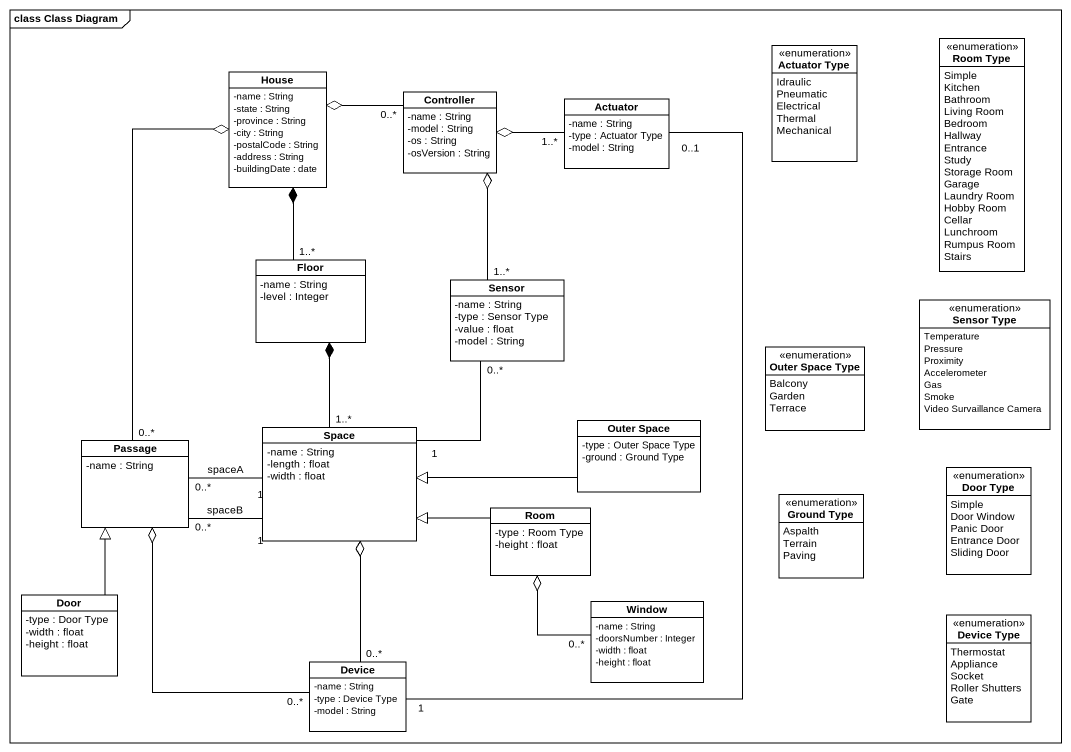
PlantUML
@startuml
mainframe class Class Diagram
hide circle
hide empty members
skinparam classAttributeIconSize 0
enum "Actuator Type" as Actuator_Type {
  Idraulic
  Pneumatic
  Electrical
  Thermal
  Mechanical
}
enum "Room Type" as Room_Type {
  Simple
  Kitchen
  Bathroom
  Living Room
  Bedroom
  Hallway
  Entrance
  Study
  Storage Room
  Garage
  Laundry Room
  Hobby Room
  Cellar
  Lunchroom
  Rumpus Room
  Stairs
}
class House {
  -name : String
  -state : String
  -province : String
  -city : String
  -postalCode : String
  -address : String
  -buildingDate : date
}
class Controller {
  -name : String
  -model : String
  -os : String
  -osVersion : String
}
class Actuator {
  -name : String
  -type : Actuator Type
  -model : String
}
class Floor {
  -name : String
  -level : Integer
}
class Sensor {
  -name : String
  -type : Sensor Type
  -value : float
  -model : String
}
enum "Sensor Type" as Sensor_Type {
  Temperature
  Pressure
  Proximity
  Accelerometer
  Gas
  Smoke
  Video Survaillance Camera
}
enum "Outer Space Type" as Outer_Space_Type {
  Balcony
  Garden
  Terrace
}
class Passage {
  -name : String
}
class Space {
  -name : String
  -length : float
  -width : float
}
class "Outer Space" as Outer_Space {
  -type : Outer Space Type
  -ground : Ground Type
}
enum "Ground Type" as Ground_Type {
  Aspalth
  Terrain
  Paving
}
enum "Door Type" as Door_Type {
  Simple
  Door Window
  Panic Door
  Entrance Door
  Sliding Door
}
class Room {
  -type : Room Type
  -height : float
}
class Door {
  -type : Door Type
  -width : float
  -height : float
}
class Window {
  -name : String
  -doorsNumber : Integer
  -width : float
  -height : float
}
enum "Device Type" as Device_Type {
  Thermostat
  Appliance
  Socket
  Roller Shutters
  Gate
}
class Device {
  -name : String
  -type : Device Type
  -model : String
}
House o-right- "0..*" Controller
House *-- "1..*" Floor
House o-- "0..*" Passage
Controller o-right- "1..*" Actuator
Controller o-- "1..*" Sensor
Actuator "0..1" -- "1" Device
Floor *-- "1..*" Space
Passage "0..*" -right- "1" Space : spaceA
Passage "0..*" -right- "1" Space : spaceB
Passage o-- "0..*" Device
Space "1" -up- "0..*" Sensor
Space o-- "0..*" Device
Outer_Space -left-|> Space
Room -left-|> Space
Room o-- "0..*" Window
Door -up-|> Passage
@enduml
